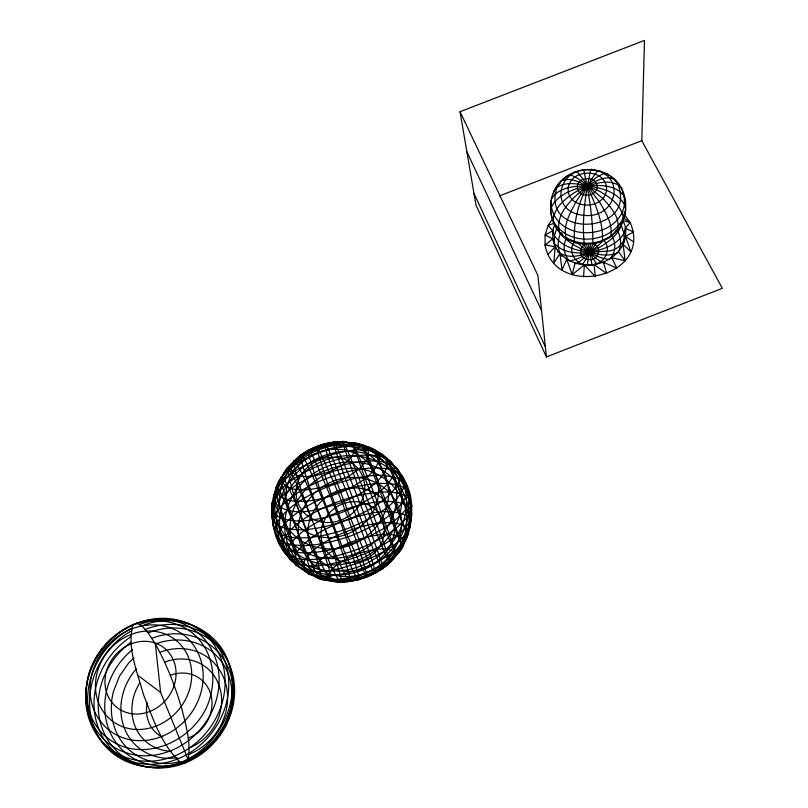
<?xml version="1.0" encoding="UTF-8"?>
<svg xmlns="http://www.w3.org/2000/svg" width="808" height="808" viewBox="0 0 808 808"><rect width="100%" height="100%" fill="white"/><g stroke="black" fill="none" stroke-linecap="round" stroke-linejoin="round"><path stroke-width="1.21" d="M550.642 204.333C548.531 260.479 630.21 255.146 625.523 201.485C619.867 156.893 553.904 160.57 550.642 204.333L551.369 202.02M553.268 217.766L548.137 225.472L545.107 235.078L552.743 238.845L556.045 248.894C552.793 241.42 551.056 232.815 554.54 225.099M641.794 140.693L644.481 40.4L460.035 111.716L475.962 205.01L546.43 356.914L722.322 288.325L641.794 140.693L499.485 195.889M583.558 276.922L584.376 264.923C572.468 263.761 560.843 257.489 555.187 246.642L545.047 244.976L545.107 235.078L552.773 230.724L554.389 235.734L554.369 243.541C567.873 257.873 589.991 251.732 607.364 251.177C622.887 250.127 630.604 233.431 622.635 220.422L630.169 222.543C653.652 277.134 555.278 299.899 545.047 244.976L552.743 238.845M590.547 244.915L587.295 265.145C575.942 265.196 566.66 251.197 574.68 241.794M553.581 193.768L553.965 191.284L561.368 180.921C573.791 175.639 585.022 186.759 596.546 189.728C608.02 195.688 621.463 204.111 623.301 218.069L622.059 222.917L619.938 225.139M622.392 221.513C620.15 234.118 608.333 242.097 598.102 248.268C588.224 251.894 580.104 259.833 569.276 260.792C564.035 255.015 562.62 246.41 565.923 239.309L560.409 233.764L556.156 226.028M624.998 203.677L625.523 201.485L621.625 188.618L613.676 178.8C600.465 174.558 589.648 186.426 578.003 190.466C566.974 197.233 553.995 206.505 553.116 220.614C568.388 250.005 620.14 242.925 625.705 209.848L624.463 204.424L624.281 196.314C616.161 184.709 599.9 184.769 587.214 186.153C574.589 185.769 558.56 187.022 551.48 199.121L550.601 212.635L554.712 225.321L556.237 226.684M622.887 245.592L624.17 241.188L623.998 233.33L625.281 228.179L633.432 232.017L625.463 236.35C622.443 255.217 602.415 266.458 584.376 264.923L572.175 274.629L575.054 263.065M592.84 244.44C593.153 219.574 589.194 194.334 583.719 170.044L583.073 169.529M618.837 251.167C621.635 244.289 621.11 235.886 616.716 229.805M556.763 228.159L554.389 235.734C562.216 247.006 576.67 250.722 589.598 252.207C598.526 254.661 608.666 256.904 617.433 252.732M560.409 233.764C557.308 240.875 557.197 249.682 561.752 256.187M582.75 264.236L586.093 259.055L593.042 244.157C603.263 246.844 597.88 261.489 588.436 259.519C579.679 259.742 577.407 246.824 585.972 244.39L593.193 258.823L596.546 263.802C605.707 260.853 611.191 248.49 604.232 240.794M610.515 258.489C615.656 252.187 616.454 242.4 611.484 235.795M614.373 233.037L616.15 230.29M596.435 243.147C590.83 251.015 584.639 259.277 575.862 263.761M601.071 242.279L602.465 240.491L610.717 236.118L617.403 230.118C620.938 217.746 610.363 206.818 602.808 198.324C592.183 190.627 583.204 179.841 570.842 175.043L567.418 175.609L563.752 179.77M625.281 228.179L630.169 222.543L624.15 214.231M547.996 254.49L555.187 246.642L553.773 262.994L559.944 253.581L562.014 269.872L566.721 259.196L572.175 274.629M608.414 238.38L610.717 236.118C613.191 223.604 605.101 211.898 599.253 201.475C591.072 192.092 585.436 180.78 576.932 171.852L574.811 171.72M602.788 240.774C592.739 253.358 571.812 262.044 557.631 251.823M134.148 657.944L128.906 662.641L119.453 676.225L113.443 691.547A64.347 57.883 -52.5 0 0 128.815 749.632C142.521 761.389 162.004 766.772 179.497 761.51M558.722 184.184L560.399 182.709M591.648 169.175L590.769 169.751C557.692 166.216 547.622 212.373 584.053 215.362C617.423 219.099 627.462 172.528 590.769 169.751C585.194 194.021 581.679 219.998 584.315 244.723M130.835 631.21C96.516 650.561 78.942 696.678 96.415 733.008C114.191 769.034 162.044 776.74 194.092 755.419C227.23 734.23 243.44 687.962 224.109 652.339C208.343 624.241 171.033 613.11 141.966 625.978L136.703 623.14C113.918 632.109 95.364 650.824 88.698 674.65A67.549 60.287 -51.1 0 0 104.323 735.3C141.208 768.701 202.131 738.946 211.05 693.426A67.549 60.287 -51.1 0 0 193.284 633.694C176.538 619.827 152.964 617.393 132.926 624.968C126.705 648.056 137.421 671.953 143.289 694.102C152.722 717.878 160.933 744.168 180.133 762.065L184.992 763.126L188.062 759.379L202.808 751.309L215.322 739.754L224.745 725.554L230.431 709.737A64.347 57.883 -52.5 0 0 213.12 652.49C197.112 639.209 174.568 636.734 155.378 643.996L148.339 633.129L141.966 625.978M554.227 223.22L548.137 225.472L552.773 230.724M587.295 265.145L592.001 264.994L596.546 263.802M599.97 170.68L597.607 170.993C581.932 190.011 573.125 216.827 574.407 241.441L576.084 243.117M570.65 239.673L568.721 239.734L566.145 237.643C562.61 225.301 570.327 213.07 575.629 202.384C582.901 191.264 590.8 178.629 603.778 173.69L607.485 173.962L609.03 175.639M609.868 259.499C597.173 258.479 586.194 250.702 576.993 242.44M633.674 241.996L625.463 236.35L630.856 251.803L623.13 244.369L625.139 260.742L611.686 257.762L616.908 268.175L603.364 262.176L606.747 273.589L594.042 264.62L595.355 276.568L584.376 264.923M604.041 263.206C594.971 259.297 588.487 251.217 582.548 243.612M566.145 237.643C577.084 244.067 590.628 244.804 602.465 240.491C603.374 221.432 594.809 203.202 587.214 186.153C577.467 183.567 566.095 181.537 557.076 187.325C539.623 239.178 637.078 234.522 618.13 184.891C604.869 177.972 590.648 186.153 577.316 188.365C567.155 191.809 556.298 197.001 551.45 207.181C558.651 243.319 618.898 239.966 624.463 204.424C616.827 191.738 601.021 187.628 587.214 186.153C573.791 196.98 554.742 212.948 559.429 232.138L562.732 234.825L561.328 232.795M623.463 217.726L630.169 222.543M565.923 239.309L572.943 244.44L581.003 248.834L589.598 252.207C602.515 249.874 616.847 245.188 623.998 233.33L621.463 225.866L620.11 223.988M137.39 675.003L160.61 692.456L188.062 759.379C191.294 742.178 185.678 724.887 181.699 708.293C175.083 686.063 166.701 664.277 155.378 643.996L160.61 692.456M610.787 177.255L612.757 178.79M618.433 251.682L625.139 260.742M460.035 111.716L537.865 275.417L546.43 356.914M466.873 151.773L541.552 310.545M473.983 193.425L545.38 346.854M310.575 515.908L294.94 479.8L288.325 468.418L286.971 468.135C295.566 507.343 310.656 546.259 330.533 581.144L331.401 580.124L328.704 567.347L316.049 530.088M592.001 264.994L588.476 244.986M624.301 211.565L624.372 215.019M151.742 638.391A68.599 61.65 -52.3 0 1 231.017 675.559A68.599 61.65 -52.3 0 1 186.486 761.308M182.931 762.59A68.599 61.65 -52.3 0 1 110.05 732.29A68.599 61.65 -52.3 0 1 132.623 649.551M170.306 675.367A34.916 31.492 -52.9 0 1 210.777 694.355A34.916 31.492 -52.9 0 1 188.213 738.088M162.024 737.017A34.916 31.492 -52.9 0 1 147.258 702.687M145.066 629.452A74.407 66.741 -52 0 1 232.371 701.283A74.407 66.741 -52 0 1 122.735 758.055A74.407 66.741 -52 0 1 130.714 636.886M159.782 652.379A56.883 51.217 -52.6 0 1 225.604 683.265A56.883 51.217 -52.6 0 1 188.759 754.43M177.083 757.621A56.883 51.217 -52.6 0 1 125.533 730.796A56.883 51.217 -52.6 0 1 136.34 668.913M139.441 624.614A75.316 67.428 -51.6 0 1 227.159 699.667A75.316 67.428 -51.6 0 1 112.827 752.016A75.316 67.428 -51.6 0 1 131.472 628.27M148.117 632.886A72.72 65.297 -52.1 0 1 233.734 701.97A72.72 65.297 -52.1 0 1 128.3 759.813A72.72 65.297 -52.1 0 1 131.078 642.229M164.569 662.176A47.813 43.087 -52.8 0 1 219.948 688.163A47.813 43.087 -52.8 0 1 189.001 748.016M171.306 751.228A47.813 43.087 -52.8 0 1 139.663 683.083M406.596 515.827C409.131 547.501 382.972 576.053 352.096 579.871C322.281 584.255 291.345 561.691 290.112 530.816C288.83 500.011 314.272 472.832 344.279 468.852C373.488 464.348 404.172 485.618 406.596 515.827M396.607 491.234C399.112 524.372 371.539 553.924 339.33 557.975C308.353 562.641 275.881 539.36 274.74 507.141C273.619 474.952 300.374 446.864 331.634 442.643C361.964 437.865 394.153 459.722 396.607 491.234M411.666 506.454C412.363 544.309 379.396 576.579 342.339 579.094C306.767 582.346 271.932 553.167 273.003 516.615C273.962 480.134 305.717 449.723 341.491 446.834C376.296 443.289 411.05 470.63 411.666 506.454M396.425 554.662L396.314 555.379C379.992 518.514 365.297 480.8 352.48 442.582C369.306 478.851 383.245 516.817 396.425 554.662M606.545 190.375C603.505 210.979 566.317 209.727 568.196 187.658C571.438 167.296 608.151 168.498 606.545 190.375M597.203 187.577C595.597 198.233 576.367 197.607 577.306 186.173C578.962 175.588 598.072 176.205 597.203 187.577M275.76 489.658L273.397 497.112L275.013 503.354C293.213 519.393 321.523 508.707 341.845 502.536C359.348 494.658 379.972 485.406 387.284 466.246L386.84 459.701L382.538 454.51C362.479 444.713 339.097 452.157 319.19 458.762C302.838 465.772 285.83 474.367 275.76 489.658M277.508 521.837L274.73 530.2L276.589 537.088C283.992 545.228 295.678 545.4 305.889 545.572C322.432 544.592 338.562 540.421 354.045 534.633C374.336 525.483 398.112 515.161 407.404 493.405L407.121 486.073L402.334 480.336C378.76 469.529 351.773 478.629 328.593 486.275C309.525 494.476 289.618 504.253 277.508 521.837M297.112 551.894L294.486 558.914L295.91 564.651C314.504 579.144 343.42 567.438 363.348 561.398C381.022 553.379 401.829 544.733 410.413 526.018L410.201 519.938L406.05 515.282C385.264 506.767 362.146 514.898 341.976 521.564C325.382 528.685 308.101 536.987 297.112 551.894M379.023 460.419L376.094 467.186L370.034 474.296A54.106 22.301 -20.1 0 1 298.485 501.394A54.106 22.301 -20.1 0 1 285.729 472.488A54.106 22.301 -20.1 0 1 357.298 445.42L367.377 446.662L374.599 449.763L378.548 454.48L379.023 460.419M367.317 575.993L366.802 577.104C345.814 535.593 328.664 491.456 316.292 446.622L317.473 447.228C337.754 488.486 354.571 531.815 367.317 575.993M311.646 551.894L305.646 558.863A55.388 19.897 -20.3 0 0 316.786 575.882L326.977 576.134A55.388 19.897 -20.3 0 0 399.465 546.986A55.388 19.897 -20.3 0 0 384.133 522.746A55.388 19.897 -20.3 0 0 311.646 551.894M321.018 577.67L320.14 578.558L317.918 575.922L314.474 569.852L304.909 549.087A54.621 4.383 68.9 0 1 281.325 481.578A54.621 4.383 68.9 0 1 296.728 505.535A54.621 4.383 68.9 0 1 320.554 573.428L321.018 577.67M322.21 519.251L308.242 527.533A65.61 24.28 -20.3 0 0 288.961 557.954A65.61 24.28 -20.3 0 0 330.482 564.045L345.784 560.459A65.61 24.28 -20.3 0 0 410.636 509.515A65.61 24.28 -20.3 0 0 322.21 519.251M372.599 496.981L359.712 504.586A64.458 25.906 -20.1 0 1 273.013 511.171A64.458 25.906 -20.1 0 1 337.754 459.388L353.975 456.066A64.458 25.906 -20.1 0 1 372.599 496.981M331.583 494.405L314.474 502.152A69.831 26.593 -20.2 0 0 279.245 543.794A69.831 26.593 -20.2 0 0 340.158 547.339L356.631 541.784A69.831 26.593 -20.2 0 0 409.02 492.718A69.831 26.593 -20.2 0 0 331.583 494.405M366.862 520.12L351.268 527.129A69.397 27.169 -20.2 0 1 273.952 528.139A69.397 27.169 -20.2 0 1 325.876 478.649L343.804 472.741A69.397 27.169 -20.2 0 1 403.243 477.962A69.397 27.169 -20.2 0 1 366.862 520.12M402.505 480.528L402.424 480.558A68.589 62.963 -28.7 0 0 287.598 468.994A68.589 62.963 -28.7 0 0 327.311 570.7A68.589 62.963 -28.7 0 0 402.424 480.558M374.427 450.147L407.434 535.26L374.427 450.147M386.911 458.257L411.151 520.544L386.911 458.257M376.185 476.71L371.69 465.469A54.782 0.909 68.7 0 0 362.822 444.905L363.741 447.905A54.782 0.909 68.7 0 0 388.87 513.989A54.782 0.909 68.7 0 0 401.526 543.269A54.782 0.909 68.7 0 0 376.185 476.71M371.074 509.131L365.216 494.041A64.933 1.899 68.8 0 0 346.076 452.985L350.016 464.186A64.933 1.899 68.8 0 0 387.214 558.005A64.933 1.899 68.8 0 0 371.074 509.131M316.281 530.836L309.878 514.231A65.044 4.393 68.9 0 1 297.112 464.529A65.044 4.393 68.9 0 1 334.371 555.722L337.976 567.176A65.044 4.393 68.9 0 1 337.582 578.376A65.044 4.393 68.9 0 1 316.281 530.836M361.742 531.381L355.843 515.676A69.549 2.919 68.8 0 0 328.008 448.672A69.549 2.919 68.8 0 0 331.856 468.034L337.269 483.174A69.549 2.919 68.8 0 0 372.114 568.792A69.549 2.919 68.8 0 0 361.742 531.381M326.503 507.01L320.16 489.84A69.609 3.818 68.8 0 1 311.837 454.581A69.609 3.818 68.8 0 1 346.147 537.492L351.228 551.915A69.609 3.818 68.8 0 1 355.571 575.66A69.609 3.818 68.8 0 1 326.503 507.01M297.889 529.735A67.67 26.846 -20.2 0 0 399.627 479.124A67.67 26.846 -20.2 0 0 309.898 477.376A67.67 26.846 -20.2 0 0 297.889 529.735M300.566 489.86A45.4 18.938 -20.1 0 0 368.266 455.288A45.4 18.938 -20.1 0 0 307.06 453.551A45.4 18.938 -20.1 0 0 300.566 489.86M275.053 516.009A34.158 3.171 69 0 0 296.566 565.772A34.158 3.171 69 0 0 282.487 520.11A34.158 3.171 69 0 0 275.053 516.009M308.252 483.123A67.922 4.151 68.9 0 0 349.521 581.417A67.922 4.151 68.9 0 0 318.584 489.961A67.922 4.151 68.9 0 0 308.252 483.123M342.228 469.812A67.973 2.424 68.8 0 0 382.477 568.6A67.973 2.424 68.8 0 0 349.803 477.76A67.973 2.424 68.8 0 0 342.228 469.812M342.148 582.124A34.825 12.12 -20.4 0 0 394.233 556.359A34.825 12.12 -20.4 0 0 348.117 558.116A34.825 12.12 -20.4 0 0 342.148 582.124M331.704 580.396A47.813 16.907 -20.4 0 0 403.434 545.077A47.813 16.907 -20.4 0 0 340.38 546.844A47.813 16.907 -20.4 0 0 331.704 580.396M308.272 559.58A68.316 25.654 -20.3 0 0 411.151 508.979A68.316 25.654 -20.3 0 0 321.231 508.959A68.316 25.654 -20.3 0 0 308.272 559.58M328.836 574.66A69.438 63.812 -28.7 0 0 404.828 483.315A69.438 63.812 -28.7 0 0 288.547 471.589A69.438 63.812 -28.7 0 0 328.836 574.66M326.068 564.59A65.559 60.095 -28.6 0 0 397.97 478.558A65.559 60.095 -28.6 0 0 288.274 467.458A65.559 60.095 -28.6 0 0 326.068 564.59M324.139 548.602A55.651 50.894 -28.4 0 0 385.456 475.841A55.651 50.894 -28.4 0 0 292.425 466.216A55.651 50.894 -28.4 0 0 324.139 548.602M323.705 537.37A47.339 43.238 -28.4 0 0 376.043 475.639A47.339 43.238 -28.4 0 0 296.97 467.297A47.339 43.238 -28.4 0 0 323.705 537.37M323.978 522.322A34.976 31.906 -28.3 0 0 362.853 476.871A34.976 31.906 -28.3 0 0 304.485 470.519A34.976 31.906 -28.3 0 0 323.978 522.322M332.179 580.033A68.65 63.226 -28.9 0 0 407.262 489.638A68.65 63.226 -28.9 0 0 292.264 477.902A68.65 63.226 -28.9 0 0 332.179 580.033M336.088 580.861A63.337 58.459 -29 0 0 405.424 497.455A63.337 58.459 -29 0 0 299.314 486.376A63.337 58.459 -29 0 0 336.088 580.861M340.734 576.245A52.54 48.601 -29.2 0 0 398.445 507.131A52.54 48.601 -29.2 0 0 310.424 497.576A52.54 48.601 -29.2 0 0 340.734 576.245M343.511 571.034A44.188 40.905 -29.3 0 0 392.173 512.999A44.188 40.905 -29.3 0 0 318.18 504.748A44.188 40.905 -29.3 0 0 343.511 571.034M346.895 562.429A32.27 29.916 -29.4 0 0 382.578 520.13A32.27 29.916 -29.4 0 0 328.563 513.888A32.27 29.916 -29.4 0 0 346.895 562.429M333.987 581.558A67.115 61.883 -29 0 0 407.394 493.153A67.115 61.883 -29 0 0 294.95 481.588A67.115 61.883 -29 0 0 333.987 581.558M279.901 506.424A46.894 4.06 68.9 0 0 309.212 574.518A46.894 4.06 68.9 0 0 289.365 511.545A46.894 4.06 68.9 0 0 279.901 506.424M304.939 476.498A33.148 13.999 -20.1 0 0 354.167 451.066A33.148 13.999 -20.1 0 0 309.171 449.824A33.148 13.999 -20.1 0 0 304.939 476.498M171.326 750.491A71.144 63.569 -51.3 0 0 198.455 633.189A71.144 63.569 -51.3 0 0 87.739 678.811A71.144 63.569 -51.3 0 0 171.326 750.491M175.184 755.692A74.417 66.559 -51.4 0 0 203.374 632.906A74.417 66.559 -51.4 0 0 87.587 680.72A74.417 66.559 -51.4 0 0 175.184 755.692M150.137 711.343A38.006 33.815 -50.6 0 0 165.347 648.915A38.006 33.815 -50.6 0 0 106.05 672.781A38.006 33.815 -50.6 0 0 150.137 711.343M156.813 725.776A51.419 45.803 -50.7 0 0 177.043 641.209A51.419 45.803 -50.7 0 0 96.889 673.781A51.419 45.803 -50.7 0 0 156.813 725.776M162.337 736.24A60.438 53.884 -50.9 0 0 185.81 636.765A60.438 53.884 -50.9 0 0 91.668 675.256A60.438 53.884 -50.9 0 0 162.337 736.24"/></g></svg>
